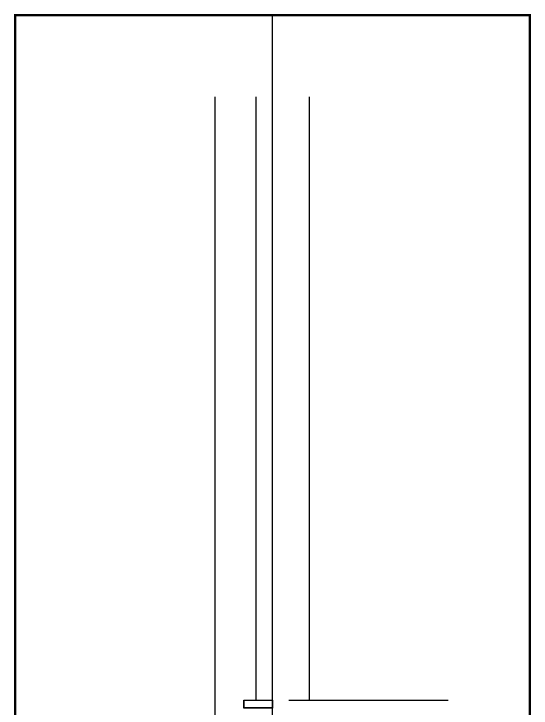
# Model space of a CAD drawing. Header units: millimetres. Extents: x 790977 to 1374007, y 14953 to 389123.
# Drawn here: x 1367677 to 1374007, y 55157 to 63657 of the extents above; entities that cross this region are included whole.
import ezdxf

# ---------------------------------------------------------------- set-up
doc = ezdxf.new("R2010")
doc.units = ezdxf.units.MM
doc.header["$LTSCALE"] = 1000
for name, color, linetype in [('ProfileEdges', 250, 'Continuous'), ('杆件轴线', 14, 'Continuous'), ('看线', 9, 'Continuous'), ('立面外轮廓线', 252, 'Continuous')]:
    doc.layers.add(name, color=color, linetype=linetype)

msp = doc.modelspace()

# ---------------------------------------------------------------- linework, layer by layer
at = {"layer": 'ProfileEdges', "color": 7, "const_width": 30}
msp.add_lwpolyline([(1367691.5, 63642.5), (1373991.5, 63642.5), (1373991.5, 41155.2), (1367691.5, 41155.2)], close=True, dxfattribs=at)
at = {"layer": '杆件轴线'}
msp.add_lwpolyline([(1370841.5, 41155.2), (1370841.5, 63642.5)], dxfattribs=at)
at = {"layer": '看线'}
msp.add_lwpolyline([(1371041.5, 55255.2), (1372991.5, 55255.2)], dxfattribs=at)
at = {"layer": '立面外轮廓线'}
msp.add_line((1370141.5, 50455.2), (1370141.5, 62642.5), dxfattribs=at)
for points in [[(1370641.5, 55255.2), (1370641.5, 62642.5)], [(1371291.5, 62642.5), (1371291.5, 55255.2)]]:
    msp.add_lwpolyline(points, dxfattribs=at)
at = {"layer": '立面外轮廓线', "color": 6}
for points in [[(1370491.5, 55255.2), (1370841.5, 55255.2), (1370841.5, 55155.2), (1370491.5, 55155.2)], [(1370494.5, 55252.2), (1370838.5, 55252.2), (1370838.5, 55158.2), (1370494.5, 55158.2)]]:
    msp.add_lwpolyline(points, close=True, dxfattribs=at)

doc.saveas('drawing.dxf')
